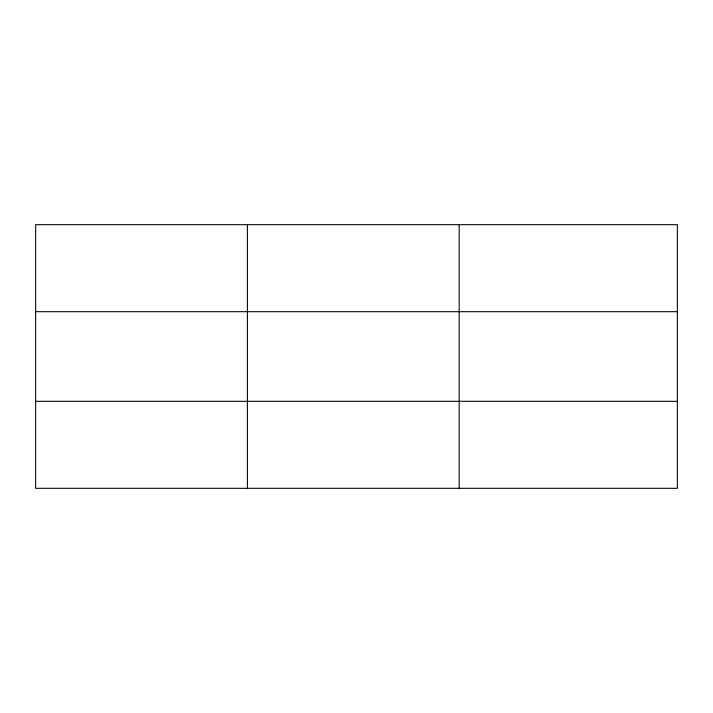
<?xml version="1.0" encoding="UTF-8"?>
<svg xmlns="http://www.w3.org/2000/svg" width="713" height="713" viewBox="0 0 713 713"><rect width="100%" height="100%" fill="white"/><g stroke="black" fill="none" stroke-linecap="round" stroke-linejoin="round"><path stroke-width="1.07" d="M247.411 224.675L247.411 488.325M459.172 224.675L459.172 488.325M677.35 401.321L677.35 488.325L35.65 488.325L35.65 224.675L677.35 224.675L677.35 401.321L35.65 401.321M35.65 311.679L677.35 311.679"/></g></svg>
